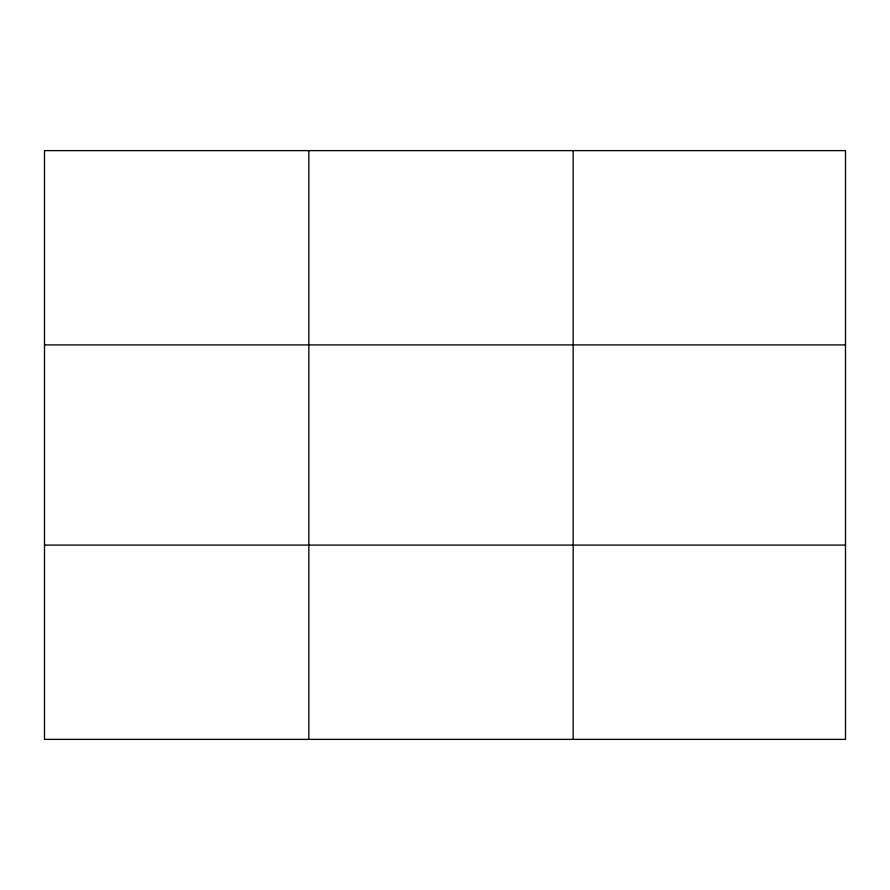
<?xml version="1.0" encoding="UTF-8"?>
<svg xmlns="http://www.w3.org/2000/svg" width="890" height="890" viewBox="0 0 890 890"><rect width="100%" height="100%" fill="white"/><g stroke="black" fill="none" stroke-linecap="round" stroke-linejoin="round"><path stroke-width="1.33" d="M308.83 739.379L308.83 150.621M573.16 739.379L573.16 150.621M44.5 344.908L845.5 344.908M44.5 545.092L845.5 545.092M845.5 726.429L845.5 739.379L44.5 739.379L44.5 150.621L845.5 150.621L845.5 726.429"/></g></svg>
